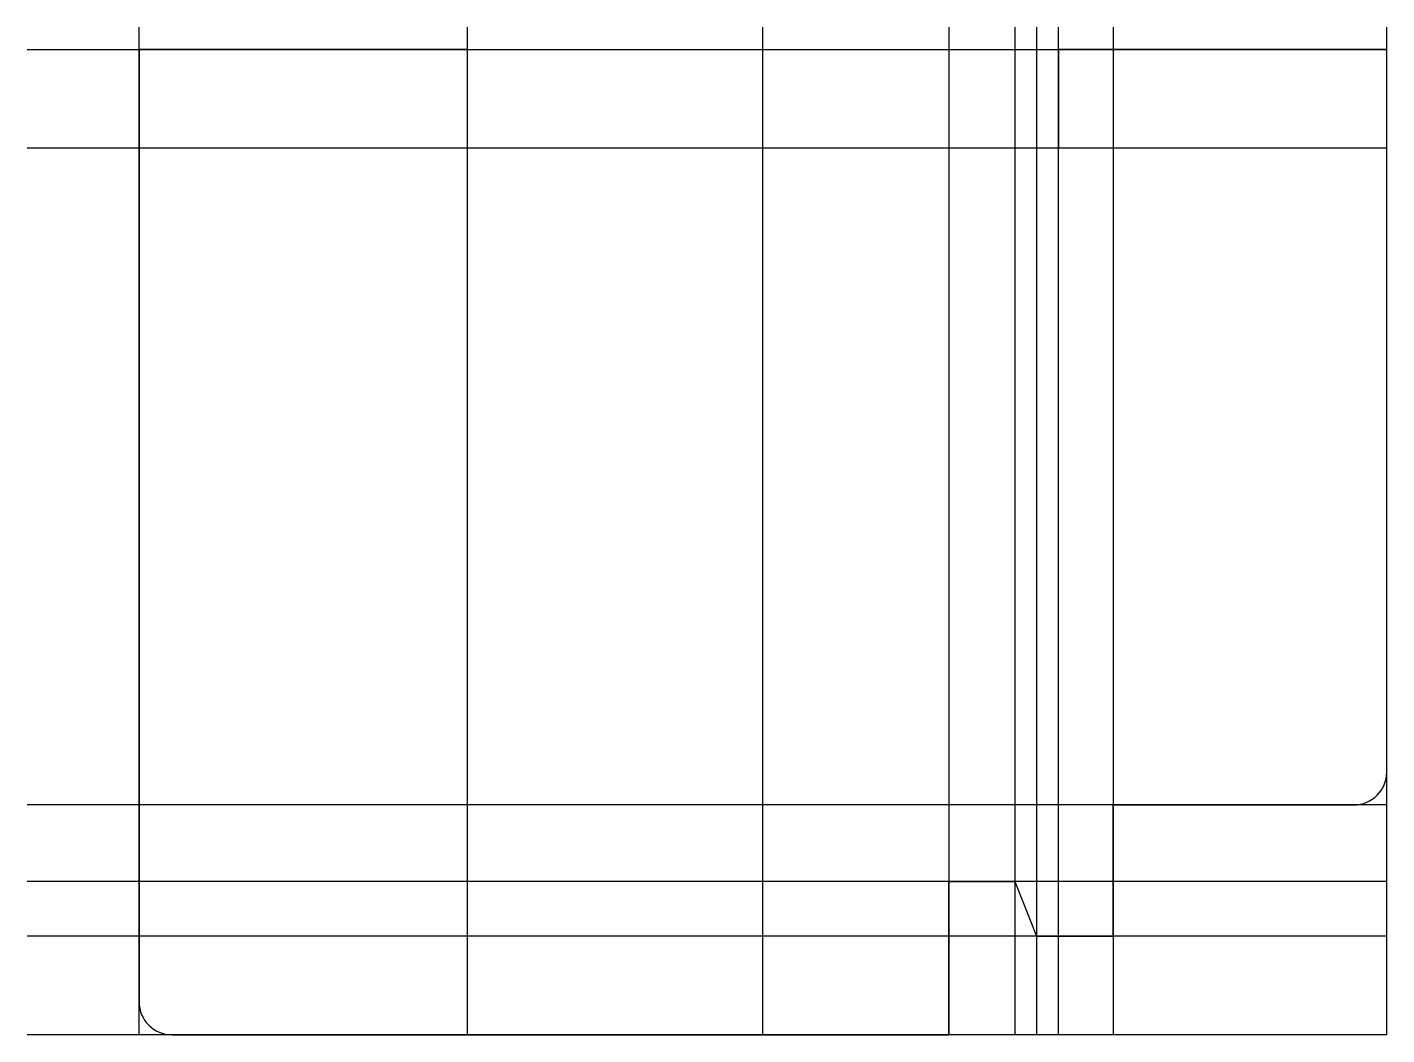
# Model space of a CAD drawing. Extents: x -10 to 114, y -90 to 2.
import ezdxf

# ---------------------------------------------------------------- set-up
doc = ezdxf.new("R2010")
doc.units = 0
doc.layers.get('0').update_dxf_attribs({"linetype": 'CONTINUOUS'})

msp = doc.modelspace()

# ---------------------------------------------------------------- linework, layer by layer
at = {"linetype": 'CONTINUOUS'}
for p, q in [((0, -90), (0, 2.04)), ((30, -90), (30, 2.04)), ((57, -90), (57, 2.04)), ((74, 2.04), (74, -90)), ((80, 2.04), (80, -90)), ((82, 2.04), (82, -90)), ((84, -90), (84, 2.04)), ((89, 2.04), (89, -90)), ((114, -90), (114, 2.04)), ((-10.22, 0), (114, 0)), ((30, 0), (0, 0)), ((0, 0), (0, -87)), ((30, -9), (30, 0)), ((114, 0), (84, 0)), ((84, 0), (84, -9)), ((114, -66), (114, 0)), ((114, -9), (-10.22, -9)), ((84, -9), (30, -9)), ((114, -69), (-10.22, -69)), ((89, -81), (89, -69)), ((89, -69), (111, -69)), ((114, -76), (-10.22, -76)), ((74, -90), (74, -76)), ((74, -76), (80, -76)), ((80, -76), (82, -81)), ((114, -81), (-10.22, -81)), ((82, -81), (89, -81)), ((114, -90), (-10.22, -90)), ((3, -90), (74, -90))]:
    msp.add_line(p, q, dxfattribs=at)
for centre, start, end in [((111, -66), 270, 0), ((3, -87), 180, 270)]:
    msp.add_arc(centre, 3, start, end, dxfattribs=at)

doc.saveas('drawing.dxf')
